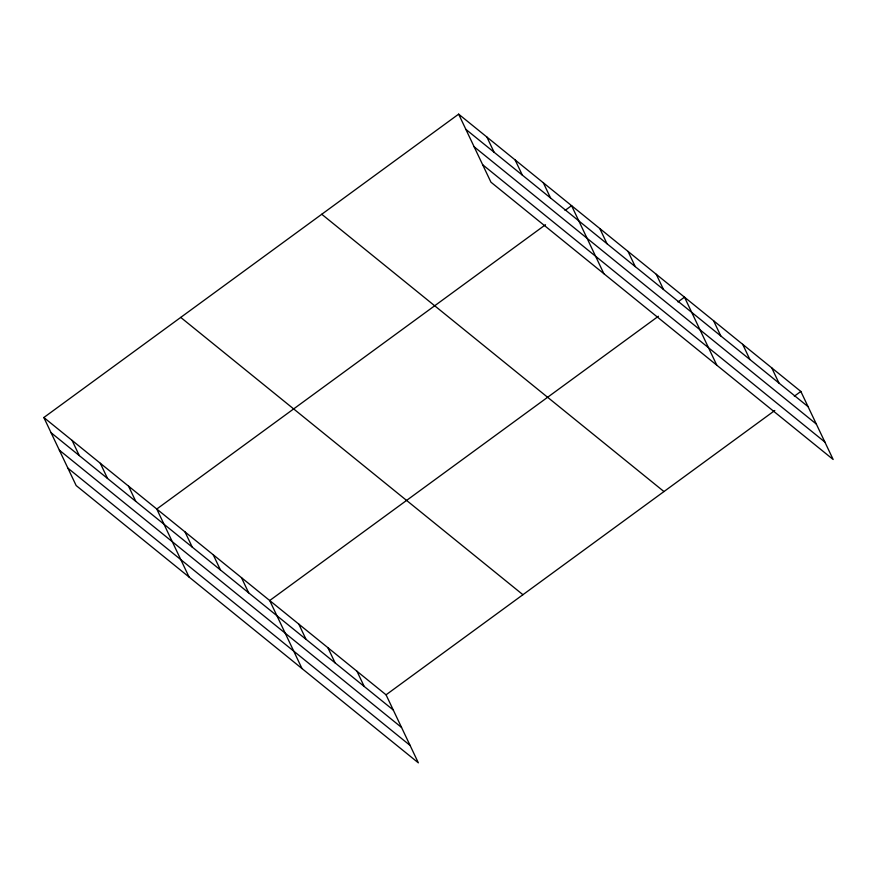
<?xml version="1.0" encoding="UTF-8"?>
<svg xmlns="http://www.w3.org/2000/svg" width="877" height="877" viewBox="0 0 877 877"><rect width="100%" height="100%" fill="white"/><g stroke="black" fill="none" stroke-linecap="round" stroke-linejoin="round"><path stroke-width="1.32" d="M43.85 417.518L386.055 694.814L418.362 762.847L76.156 485.551L43.85 417.518L458.638 114.153L800.844 391.449L833.15 459.482L490.945 182.186L458.638 114.153M545.494 224.731L156.775 509.033L189.081 577.055M565.051 210.425L571.574 205.656L603.869 273.69M658.419 316.235L269.699 600.537L302.006 668.57M677.976 301.929L684.498 297.171L716.805 365.194M386.055 694.814L774.775 410.513M794.332 396.218L800.844 391.449M465.851 129.347L808.057 406.643M474.139 146.777L816.344 424.073M482.668 164.744L824.873 442.041M321.76 214.262L663.966 491.558M180.728 317.408L522.933 594.705M51.063 432.712L393.269 710.008M59.34 450.153L401.545 727.45M67.869 468.121L410.074 745.406M771.76 367.88L778.973 383.074M742.676 344.31L749.89 359.504M713.582 320.741L720.795 335.935M656.27 274.293L663.483 289.487M628.031 251.414L635.244 266.608M599.802 228.535L607.016 243.729M543.334 182.778L550.548 197.972M515.106 159.91L522.319 175.104M486.878 137.031L494.091 152.225M356.972 671.245L364.185 686.439M327.877 647.675L335.091 662.869M298.794 624.106L306.007 639.3M241.471 577.658L248.684 592.852M213.243 554.779L220.456 569.973M185.014 531.9L192.227 547.095M128.546 486.154L135.76 501.348M100.318 463.275L107.531 478.469M72.078 440.397L79.292 455.591"/></g></svg>
